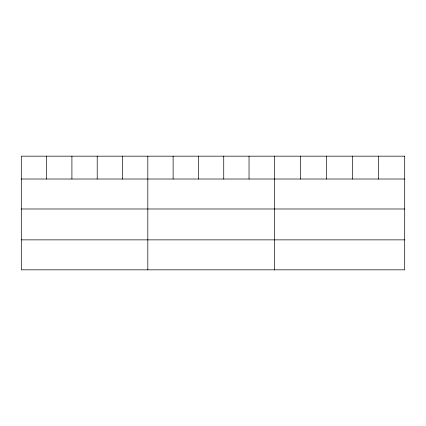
<?xml version="1.0" encoding="UTF-8"?>
<svg xmlns="http://www.w3.org/2000/svg" width="426" height="426" viewBox="0 0 426 426"><rect width="100%" height="100%" fill="white"/><g stroke="black" fill="none" stroke-linecap="round" stroke-linejoin="round"><path stroke-width="0.64" d="M21.3 179.021L404.7 179.021M21.3 208.99L404.7 208.99M21.3 239.865L404.7 239.865M378.629 156.172L378.629 179.021M352.558 156.172L352.558 179.021M326.486 156.172L326.486 179.021M300.415 156.172L300.415 179.021M274.344 156.172L274.344 269.828M249.04 156.172L249.04 179.021M223.735 156.172L223.735 179.021M198.431 156.172L198.431 179.021M173.126 156.172L173.126 179.021M147.822 156.172L147.822 269.828M122.518 156.172L122.518 179.021M97.213 156.172L97.213 179.021M71.909 156.172L71.909 179.021M46.604 156.172L46.604 179.021M404.7 156.172L21.3 156.172L21.3 269.828L404.7 269.828L404.7 156.172"/></g></svg>
